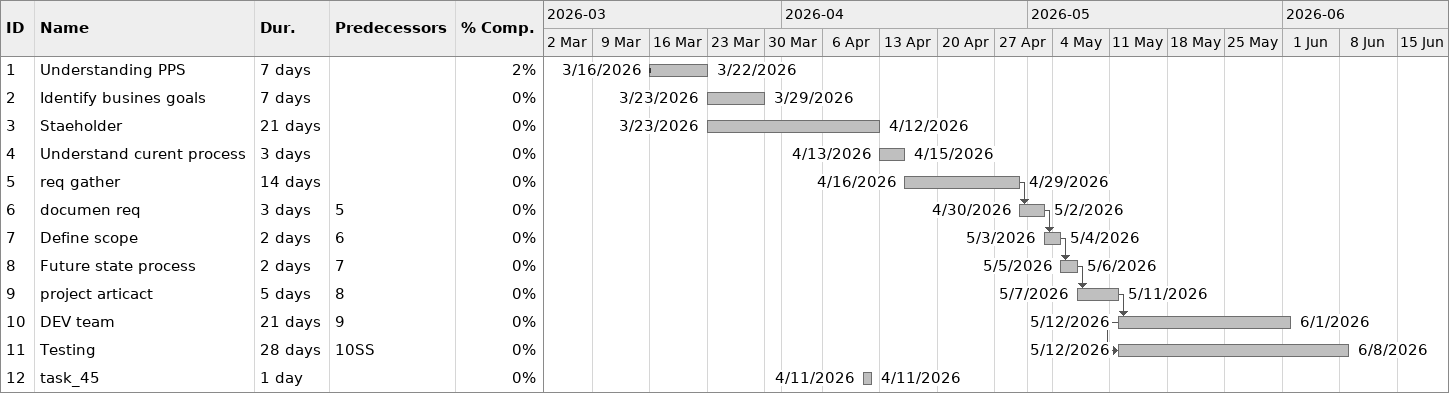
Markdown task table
| ID | Task | Duration | Start | Finish | Predecessors | % complete |
|---|---|---|---|---|---|---|
| 1 | Understanding PPS | 7d | 2026-03-16 | 2026-03-22 |  | 2 |
| 2 | Identify busines goals | 7d | 2026-03-23 | 2026-03-29 |  | 0 |
| 3 | Staeholder | 21d | 2026-03-23 | 2026-04-12 |  | 0 |
| 4 | Understand curent process | 3d | 2026-04-13 | 2026-04-15 |  | 0 |
| 5 | req gather | 14d | 2026-04-16 | 2026-04-29 |  | 0 |
| 6 | documen req | 3d | 2026-04-30 | 2026-05-02 | 5 | 0 |
| 7 | Define scope | 2d | 2026-05-03 | 2026-05-04 | 6 | 0 |
| 8 | Future state process | 2d | 2026-05-05 | 2026-05-06 | 7 | 0 |
| 9 | project articact | 5d | 2026-05-07 | 2026-05-11 | 8 | 0 |
| 10 | DEV team | 21d | 2026-05-12 | 2026-06-01 | 9 | 0 |
| 11 | Testing | 28d | 2026-05-12 | 2026-06-08 | 10SS | 0 |
| 12 | task_45 | 1d | 2026-04-11 | 2026-04-11 |  | 0 |
